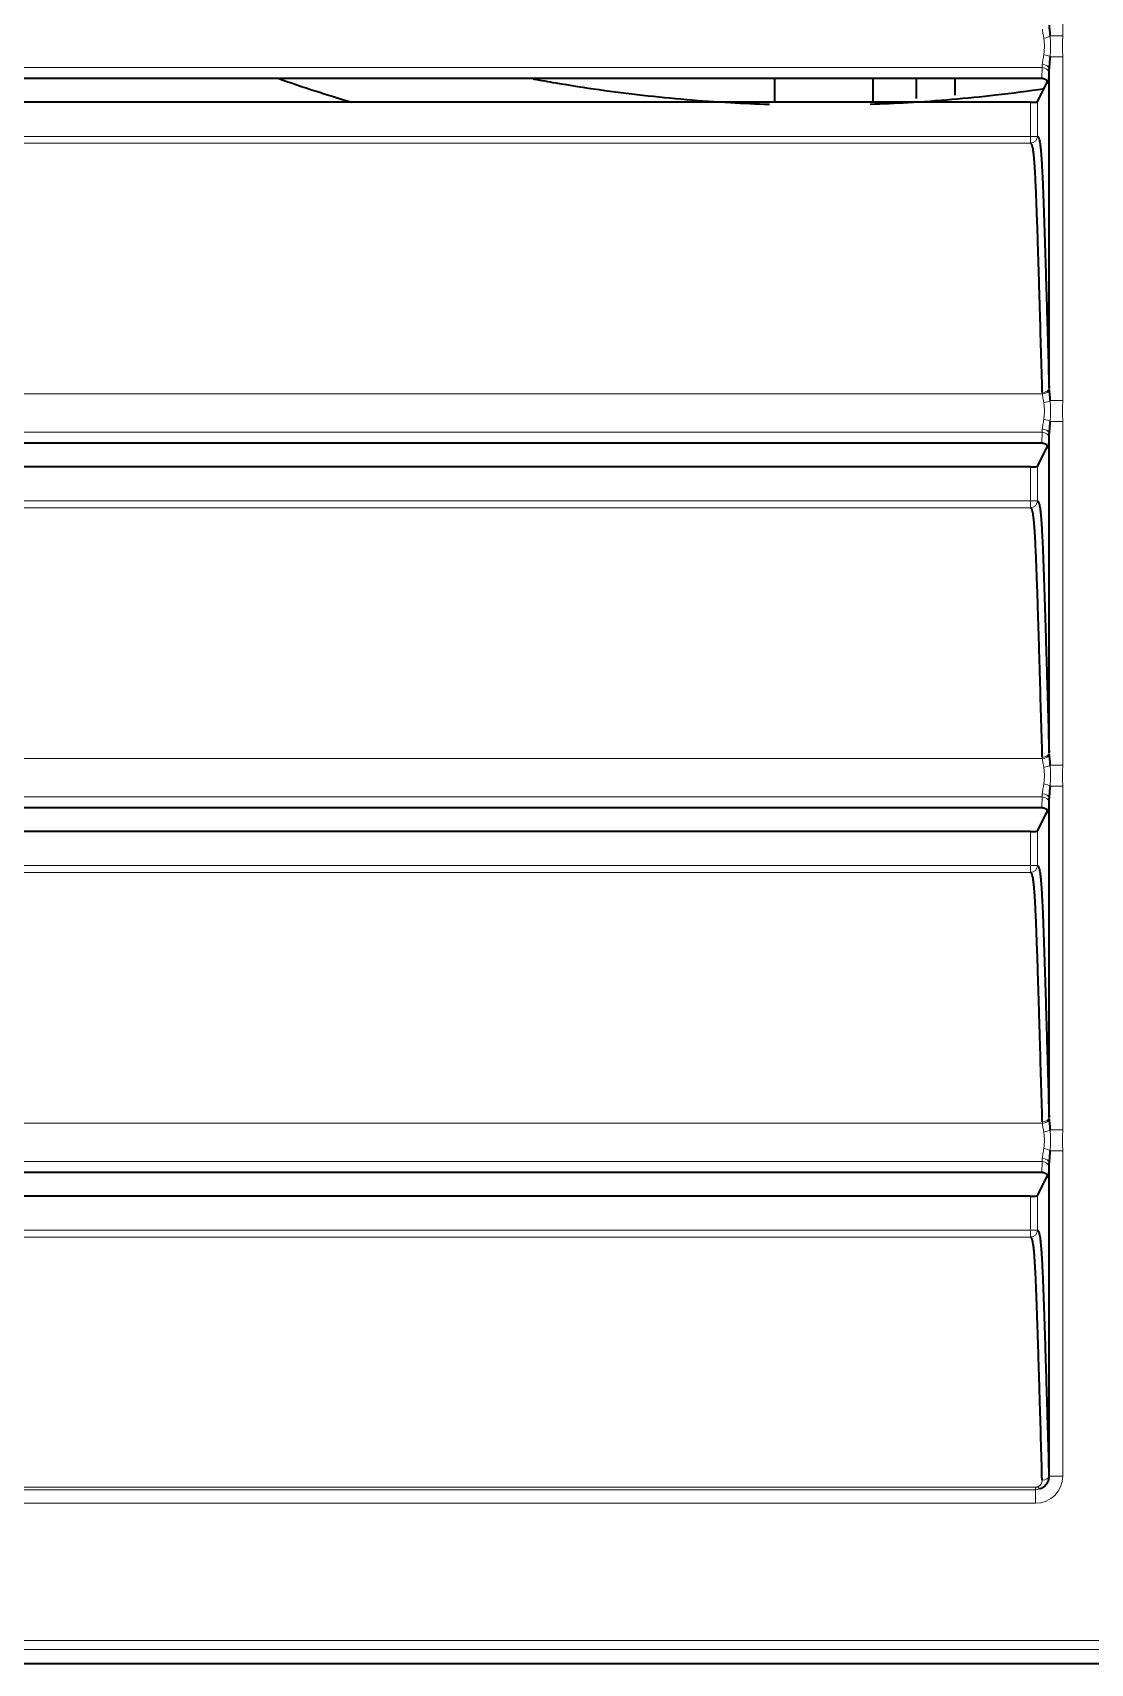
# Model space of a CAD drawing. Header units: inches. Extents: x -1096 to 3103, y -191 to 3207.
# Drawn here: x 2332.8 to 2371.7, y 1588.3 to 1648.2 of the extents above; entities that cross this region are included whole.
import ezdxf

# ---------------------------------------------------------------- set-up
doc = ezdxf.new("R2010")
doc.units = ezdxf.units.IN

msp = doc.modelspace()

# ---------------------------------------------------------------- linework, layer by layer
at = {"lineweight": 13}
for p, q in [((2370.689, 1660.713), (2370.689, 1648.079)), ((2370.226, 1648.079), (2370.689, 1648.079)), ((2369.934, 1646.915), (2312.478, 1646.915)), ((2369.916, 1646.51), (2369.934, 1646.915)), ((2370.226, 1647.313), (2370.689, 1647.313)), ((2370.689, 1647.313), (2370.689, 1634.679)), ((2369.511, 1644.389), (2369.511, 1645.641)), ((2369.761, 1645.657), (2369.761, 1644.389)), ((2312.901, 1644.389), (2369.511, 1644.389)), ((2369.761, 1644.389), (2369.511, 1644.389)), ((2369.511, 1644.139), (2369.511, 1644.389)), ((2369.511, 1644.139), (2312.901, 1644.139)), ((2312.47, 1634.923), (2369.942, 1634.923)), ((2370.226, 1634.679), (2370.689, 1634.679)), ((2370.226, 1633.913), (2370.689, 1633.913)), ((2370.689, 1633.913), (2370.689, 1621.279)), ((2369.934, 1633.515), (2312.478, 1633.515)), ((2369.916, 1633.11), (2369.934, 1633.515)), ((2369.511, 1630.989), (2369.511, 1632.241)), ((2369.761, 1632.257), (2369.761, 1630.989)), ((2312.901, 1630.989), (2369.511, 1630.989)), ((2369.511, 1630.739), (2312.901, 1630.739)), ((2369.761, 1630.989), (2369.511, 1630.989)), ((2369.511, 1630.739), (2369.511, 1630.989)), ((2312.47, 1621.523), (2369.942, 1621.523)), ((2370.226, 1621.279), (2370.689, 1621.279)), ((2370.226, 1620.513), (2370.689, 1620.513)), ((2370.689, 1620.513), (2370.689, 1607.879)), ((2369.934, 1620.115), (2312.478, 1620.115)), ((2369.916, 1619.71), (2369.934, 1620.115)), ((2369.511, 1617.589), (2369.511, 1618.841)), ((2369.761, 1618.857), (2369.761, 1617.589)), ((2312.901, 1617.589), (2369.511, 1617.589)), ((2369.761, 1617.589), (2369.511, 1617.589)), ((2369.511, 1617.339), (2369.511, 1617.589)), ((2369.511, 1617.339), (2312.901, 1617.339)), ((2312.47, 1608.123), (2369.942, 1608.123)), ((2370.226, 1607.879), (2370.689, 1607.879)), ((2369.934, 1606.715), (2312.478, 1606.715)), ((2369.916, 1606.31), (2369.934, 1606.715)), ((2370.226, 1607.113), (2370.689, 1607.113)), ((2370.689, 1607.113), (2370.689, 1595.157)), ((2369.511, 1604.189), (2369.511, 1605.441)), ((2369.761, 1605.457), (2369.761, 1604.189)), ((2312.901, 1604.189), (2369.511, 1604.189)), ((2369.511, 1603.939), (2312.901, 1603.939)), ((2369.761, 1604.189), (2369.511, 1604.189)), ((2369.511, 1603.939), (2369.511, 1604.189)), ((2312.723, 1594.75), (2369.69, 1594.75)), ((2369.69, 1594.657), (2312.723, 1594.657)), ((2369.69, 1594.657), (2369.69, 1594.75)), ((2369.69, 1594.158), (2369.69, 1594.657)), ((2370.183, 1595.164), (2370.189, 1595.157)), ((2370.189, 1595.157), (2370.689, 1595.157)), ((2369.69, 1594.158), (2312.723, 1594.158)), ((2309.23, 1589.117), (2434.183, 1589.117)), ((2434.044, 1588.788), (2309.368, 1588.788))]:
    msp.add_line(p, q, dxfattribs=at)
at = {"lineweight": 35}
for p, q in [((2370.189, 1635.131), (2370.189, 1646.864)), ((2369.916, 1646.51), (2312.496, 1646.51)), ((2360.106, 1645.642), (2360.106, 1646.511)), ((2363.706, 1646.509), (2363.706, 1645.647)), ((2365.306, 1646.509), (2365.306, 1645.78)), ((2366.736, 1645.897), (2366.736, 1646.51)), ((2369.761, 1645.657), (2370.136, 1646.403)), ((2370.184, 1646.72), (2370.166, 1646.319)), ((2369.511, 1645.641), (2312.901, 1645.641)), ((2369.916, 1633.11), (2312.496, 1633.11)), ((2369.761, 1632.257), (2370.136, 1633.003)), ((2370.184, 1633.32), (2370.166, 1632.919)), ((2370.189, 1621.731), (2370.189, 1633.464)), ((2369.511, 1632.241), (2312.901, 1632.241)), ((2370.184, 1619.92), (2370.166, 1619.519)), ((2370.189, 1608.331), (2370.189, 1620.064)), ((2369.916, 1619.71), (2312.496, 1619.71)), ((2369.761, 1618.857), (2370.136, 1619.603)), ((2369.511, 1618.841), (2312.901, 1618.841)), ((2370.189, 1595.157), (2370.189, 1606.664)), ((2369.916, 1606.31), (2312.496, 1606.31)), ((2369.761, 1605.457), (2370.136, 1606.203)), ((2370.184, 1606.52), (2370.166, 1606.119)), ((2369.511, 1605.441), (2312.901, 1605.441)), ((2310.706, 1588.275), (2432.706, 1588.275))]:
    msp.add_line(p, q, dxfattribs=at)
msp.add_arc((2361.706, 1703.141), 60, 250.70625, 253.40063, dxfattribs=at)
at = {"lineweight": 13}
for centre, major_axis, ratio, start_param, end_param in [((2369.995, 1648.079), (-0.248, -0.033), 0.303681, 1.530952, 2.733575), ((2369.995, 1647.313), (-0.248, 0.033), 0.303681, 3.54961, 4.752233), ((2369.907, 1647.696), (0, 1), 0.043651, 3.816333, 3.983817), ((2369.934, 1646.72), (-0.25, 0.011), 0.780579, 3.197456, 4.746449), ((2369.939, 1646.864), (-0.25, 0.008), 0.665625, 3.188374, 4.733128), ((2370.157, 1647.696), (0, 1.25), 0.034921, 3.816333, 3.983817), ((2369.511, 1644.389), (-0.066, -0.241), 0.999345, 0.269342, 1.839802), ((2369.939, 1635.131), (-0.25, -0.007), 0.626591, 1.553199, 3.096797), ((2369.942, 1635.079), (-0.249, -0.018), 0.625593, 1.525244, 3.025641), ((2369.995, 1634.679), (-0.248, -0.033), 0.303681, 1.530952, 2.733575), ((2369.907, 1634.296), (0, 1), 0.043651, 3.816333, 3.983817), ((2369.939, 1633.464), (-0.25, 0.008), 0.665625, 3.188374, 4.733128), ((2369.995, 1633.913), (-0.248, 0.033), 0.303681, 3.54961, 4.752233), ((2369.934, 1633.32), (-0.25, 0.011), 0.780579, 3.197456, 4.746449), ((2370.157, 1634.296), (0, 1.25), 0.034921, 3.816333, 3.983817), ((2369.511, 1630.989), (-0.066, -0.241), 0.999345, 0.269342, 1.839802), ((2369.939, 1621.731), (-0.25, -0.007), 0.626591, 1.553199, 3.096797), ((2369.942, 1621.679), (-0.249, -0.018), 0.625593, 1.525244, 3.025641), ((2369.995, 1621.279), (-0.248, -0.033), 0.303681, 1.530952, 2.733575), ((2369.995, 1620.513), (-0.248, 0.033), 0.303681, 3.54961, 4.752233), ((2369.907, 1620.896), (0, 1), 0.043651, 3.816333, 3.983817), ((2369.934, 1619.92), (-0.25, 0.011), 0.780579, 3.197456, 4.746449), ((2369.939, 1620.064), (-0.25, 0.008), 0.665625, 3.188374, 4.733128), ((2370.157, 1620.896), (0, 1.25), 0.034921, 3.816333, 3.983817), ((2369.511, 1617.589), (-0.066, -0.241), 0.999345, 0.269342, 1.839802), ((2369.939, 1608.331), (-0.25, -0.007), 0.626591, 1.553199, 3.096797), ((2369.942, 1608.279), (-0.249, -0.018), 0.625593, 1.525244, 3.025641), ((2369.995, 1607.879), (-0.248, -0.033), 0.303681, 1.530952, 2.733575), ((2369.907, 1607.496), (0, 1), 0.043651, 3.816333, 3.983817), ((2369.934, 1606.52), (-0.25, 0.011), 0.780579, 3.197456, 4.746449), ((2369.939, 1606.664), (-0.25, 0.008), 0.665625, 3.188374, 4.733128), ((2369.995, 1607.113), (-0.248, 0.033), 0.303681, 3.54961, 4.752233), ((2370.157, 1607.496), (0, 1.25), 0.034921, 3.816333, 3.983817), ((2369.511, 1604.189), (-0.066, -0.241), 0.999345, 0.269342, 1.839802), ((2369.688, 1595.158), (0.708, -0.708), 0.998783, 5.498396, 7.067974), ((2369.775, 1594.922), (-0.088, 0.234), 0.271456, 2.198039, 3.095191), ((2369.688, 1595.158), (-0.355, 0.355), 0.996359, 2.702369, 3.926382), ((2369.933, 1595.164), (-0.25, -0.007), 0.627253, 1.55315, 3.096767)]:
    msp.add_ellipse(centre, major_axis=major_axis, ratio=ratio, start_param=start_param, end_param=end_param, dxfattribs=at)
at = {"lineweight": 35}
for centre in [(2369.511, 1645.658), (2369.511, 1632.258), (2369.511, 1618.858), (2369.511, 1605.458)]:
    msp.add_ellipse(centre, major_axis=(-0.25, 0), ratio=0.06935, start_param=1.570796, end_param=3.106686, dxfattribs=at)
at = {"lineweight": 13}
for points, knots in [([(2369.995, 1648.002), (2369.985, 1648.06), (2369.974, 1648.116), (2369.96, 1648.196), (2369.955, 1648.222), (2369.949, 1648.261), (2369.948, 1648.273), (2369.944, 1648.298), (2369.943, 1648.311), (2369.942, 1648.323)], [0, 0, 0, 0, 0.5, 0.5, 0.75, 0.75, 0.875, 0.875, 1, 1, 1, 1]), ([(2369.995, 1647.39), (2369.999, 1647.415), (2370.002, 1647.44), (2370.007, 1647.49), (2370.01, 1647.515), (2370.013, 1647.566), (2370.014, 1647.592), (2370.016, 1647.644), (2370.016, 1647.67), (2370.016, 1647.749), (2370.015, 1647.8), (2370.01, 1647.877), (2370.007, 1647.902), (2370.002, 1647.952), (2369.999, 1647.977), (2369.995, 1648.002)], [0, 0, 0, 0, 0.125, 0.125, 0.25, 0.25, 0.375, 0.375, 0.5, 0.5, 0.75, 0.75, 0.875, 0.875, 1, 1, 1, 1]), ([(2370.226, 1648.079), (2370.229, 1648.047), (2370.231, 1648.015), (2370.234, 1647.952), (2370.235, 1647.92), (2370.238, 1647.825), (2370.239, 1647.761), (2370.239, 1647.665), (2370.238, 1647.633), (2370.238, 1647.569), (2370.237, 1647.536), (2370.235, 1647.472), (2370.234, 1647.44), (2370.231, 1647.377), (2370.229, 1647.345), (2370.226, 1647.313)], [0, 0, 0, 0, 0.125, 0.125, 0.25, 0.25, 0.5, 0.5, 0.625, 0.625, 0.75, 0.75, 0.875, 0.875, 1, 1, 1, 1]), ([(2370.689, 1648.079), (2370.689, 1648.015), (2370.687, 1647.951), (2370.684, 1647.824), (2370.683, 1647.76), (2370.683, 1647.632), (2370.684, 1647.568), (2370.687, 1647.441), (2370.689, 1647.377), (2370.689, 1647.313)], [0, 0, 0, 0, 0.25, 0.25, 0.5, 0.5, 0.75, 0.75, 1, 1, 1, 1]), ([(2369.939, 1647.03), (2369.94, 1647.057), (2369.943, 1647.084), (2369.951, 1647.14), (2369.955, 1647.169), (2369.966, 1647.23), (2369.972, 1647.26), (2369.983, 1647.324), (2369.989, 1647.357), (2369.995, 1647.39)], [0, 0, 0, 0, 0.25, 0.25, 0.5, 0.5, 0.75, 0.75, 1, 1, 1, 1]), ([(2369.995, 1634.602), (2369.985, 1634.66), (2369.974, 1634.716), (2369.96, 1634.796), (2369.955, 1634.822), (2369.949, 1634.861), (2369.948, 1634.873), (2369.944, 1634.898), (2369.943, 1634.911), (2369.942, 1634.923)], [0, 0, 0, 0, 0.5, 0.5, 0.75, 0.75, 0.875, 0.875, 1, 1, 1, 1]), ([(2369.995, 1633.99), (2369.999, 1634.015), (2370.002, 1634.04), (2370.007, 1634.09), (2370.01, 1634.115), (2370.013, 1634.166), (2370.014, 1634.192), (2370.016, 1634.244), (2370.016, 1634.27), (2370.016, 1634.349), (2370.015, 1634.4), (2370.01, 1634.477), (2370.007, 1634.502), (2370.002, 1634.552), (2369.999, 1634.577), (2369.995, 1634.602)], [0, 0, 0, 0, 0.125, 0.125, 0.25, 0.25, 0.375, 0.375, 0.5, 0.5, 0.75, 0.75, 0.875, 0.875, 1, 1, 1, 1]), ([(2370.226, 1634.679), (2370.229, 1634.647), (2370.231, 1634.615), (2370.234, 1634.552), (2370.235, 1634.52), (2370.238, 1634.425), (2370.239, 1634.361), (2370.239, 1634.265), (2370.238, 1634.233), (2370.238, 1634.169), (2370.237, 1634.136), (2370.235, 1634.072), (2370.234, 1634.04), (2370.231, 1633.977), (2370.229, 1633.945), (2370.226, 1633.913)], [0, 0, 0, 0, 0.125, 0.125, 0.25, 0.25, 0.5, 0.5, 0.625, 0.625, 0.75, 0.75, 0.875, 0.875, 1, 1, 1, 1]), ([(2370.689, 1634.679), (2370.689, 1634.615), (2370.687, 1634.551), (2370.684, 1634.424), (2370.683, 1634.36), (2370.683, 1634.232), (2370.684, 1634.168), (2370.687, 1634.041), (2370.689, 1633.977), (2370.689, 1633.913)], [0, 0, 0, 0, 0.25, 0.25, 0.5, 0.5, 0.75, 0.75, 1, 1, 1, 1]), ([(2369.939, 1633.63), (2369.94, 1633.657), (2369.943, 1633.684), (2369.951, 1633.74), (2369.955, 1633.769), (2369.966, 1633.83), (2369.972, 1633.86), (2369.983, 1633.924), (2369.989, 1633.957), (2369.995, 1633.99)], [0, 0, 0, 0, 0.25, 0.25, 0.5, 0.5, 0.75, 0.75, 1, 1, 1, 1]), ([(2369.995, 1621.202), (2369.985, 1621.26), (2369.974, 1621.316), (2369.96, 1621.396), (2369.955, 1621.422), (2369.949, 1621.461), (2369.948, 1621.473), (2369.944, 1621.498), (2369.943, 1621.511), (2369.942, 1621.523)], [0, 0, 0, 0, 0.5, 0.5, 0.75, 0.75, 0.875, 0.875, 1, 1, 1, 1]), ([(2369.995, 1620.59), (2369.999, 1620.615), (2370.002, 1620.64), (2370.007, 1620.69), (2370.01, 1620.715), (2370.013, 1620.766), (2370.014, 1620.792), (2370.016, 1620.844), (2370.016, 1620.87), (2370.016, 1620.949), (2370.015, 1621), (2370.01, 1621.077), (2370.007, 1621.102), (2370.002, 1621.152), (2369.999, 1621.177), (2369.995, 1621.202)], [0, 0, 0, 0, 0.125, 0.125, 0.25, 0.25, 0.375, 0.375, 0.5, 0.5, 0.75, 0.75, 0.875, 0.875, 1, 1, 1, 1]), ([(2370.226, 1621.279), (2370.229, 1621.247), (2370.231, 1621.215), (2370.234, 1621.152), (2370.235, 1621.12), (2370.238, 1621.025), (2370.239, 1620.961), (2370.239, 1620.865), (2370.238, 1620.833), (2370.238, 1620.769), (2370.237, 1620.736), (2370.235, 1620.672), (2370.234, 1620.64), (2370.231, 1620.577), (2370.229, 1620.545), (2370.226, 1620.513)], [0, 0, 0, 0, 0.125, 0.125, 0.25, 0.25, 0.5, 0.5, 0.625, 0.625, 0.75, 0.75, 0.875, 0.875, 1, 1, 1, 1]), ([(2370.689, 1621.279), (2370.689, 1621.215), (2370.687, 1621.151), (2370.684, 1621.024), (2370.683, 1620.96), (2370.683, 1620.832), (2370.684, 1620.768), (2370.687, 1620.641), (2370.689, 1620.577), (2370.689, 1620.513)], [0, 0, 0, 0, 0.25, 0.25, 0.5, 0.5, 0.75, 0.75, 1, 1, 1, 1]), ([(2369.939, 1620.23), (2369.94, 1620.257), (2369.943, 1620.284), (2369.951, 1620.34), (2369.955, 1620.369), (2369.966, 1620.43), (2369.972, 1620.46), (2369.983, 1620.524), (2369.989, 1620.557), (2369.995, 1620.59)], [0, 0, 0, 0, 0.25, 0.25, 0.5, 0.5, 0.75, 0.75, 1, 1, 1, 1]), ([(2369.995, 1607.802), (2369.985, 1607.86), (2369.974, 1607.916), (2369.96, 1607.996), (2369.955, 1608.022), (2369.949, 1608.061), (2369.948, 1608.073), (2369.944, 1608.098), (2369.943, 1608.111), (2369.942, 1608.123)], [0, 0, 0, 0, 0.5, 0.5, 0.75, 0.75, 0.875, 0.875, 1, 1, 1, 1]), ([(2370.226, 1607.879), (2370.229, 1607.847), (2370.231, 1607.815), (2370.234, 1607.752), (2370.235, 1607.72), (2370.238, 1607.625), (2370.239, 1607.561), (2370.239, 1607.465), (2370.238, 1607.433), (2370.238, 1607.369), (2370.237, 1607.336), (2370.235, 1607.272), (2370.234, 1607.24), (2370.231, 1607.177), (2370.229, 1607.145), (2370.226, 1607.113)], [0, 0, 0, 0, 0.125, 0.125, 0.25, 0.25, 0.5, 0.5, 0.625, 0.625, 0.75, 0.75, 0.875, 0.875, 1, 1, 1, 1]), ([(2370.689, 1607.879), (2370.689, 1607.815), (2370.687, 1607.751), (2370.684, 1607.624), (2370.683, 1607.56), (2370.683, 1607.432), (2370.684, 1607.368), (2370.687, 1607.241), (2370.689, 1607.177), (2370.689, 1607.113)], [0, 0, 0, 0, 0.25, 0.25, 0.5, 0.5, 0.75, 0.75, 1, 1, 1, 1]), ([(2369.995, 1607.19), (2369.999, 1607.215), (2370.002, 1607.24), (2370.007, 1607.29), (2370.01, 1607.315), (2370.013, 1607.366), (2370.014, 1607.392), (2370.016, 1607.444), (2370.016, 1607.47), (2370.016, 1607.549), (2370.015, 1607.6), (2370.01, 1607.677), (2370.007, 1607.702), (2370.002, 1607.752), (2369.999, 1607.777), (2369.995, 1607.802)], [0, 0, 0, 0, 0.125, 0.125, 0.25, 0.25, 0.375, 0.375, 0.5, 0.5, 0.75, 0.75, 0.875, 0.875, 1, 1, 1, 1]), ([(2369.939, 1606.83), (2369.94, 1606.857), (2369.943, 1606.884), (2369.951, 1606.94), (2369.955, 1606.969), (2369.966, 1607.03), (2369.972, 1607.06), (2369.983, 1607.124), (2369.989, 1607.157), (2369.995, 1607.19)], [0, 0, 0, 0, 0.25, 0.25, 0.5, 0.5, 0.75, 0.75, 1, 1, 1, 1]), ([(2369.69, 1594.75), (2369.704, 1594.75), (2369.719, 1594.751), (2369.747, 1594.756), (2369.761, 1594.76), (2369.775, 1594.765)], [0, 0, 0, 0, 0.5, 0.5, 1, 1, 1, 1]), ([(2369.859, 1594.687), (2369.832, 1594.677), (2369.804, 1594.669), (2369.747, 1594.659), (2369.719, 1594.657), (2369.69, 1594.657)], [0, 0, 0, 0, 0.5, 0.5, 1, 1, 1, 1]), ([(2369.775, 1594.765), (2369.788, 1594.77), (2369.802, 1594.777), (2369.826, 1594.791), (2369.837, 1594.8), (2369.852, 1594.813), (2369.857, 1594.817), (2369.867, 1594.827), (2369.871, 1594.832), (2369.884, 1594.847), (2369.891, 1594.857), (2369.904, 1594.879), (2369.909, 1594.89), (2369.916, 1594.907), (2369.918, 1594.913), (2369.922, 1594.924), (2369.924, 1594.93), (2369.931, 1594.959), (2369.934, 1594.983), (2369.933, 1595.007)], [0, 0, 0, 0, 0.125, 0.125, 0.25, 0.25, 0.3125, 0.3125, 0.375, 0.375, 0.5, 0.5, 0.625, 0.625, 0.6875, 0.6875, 0.75, 0.75, 1, 1, 1, 1])]:
    msp.add_open_spline(points, degree=3, knots=knots, dxfattribs=at)
at = {"lineweight": 35}
for points, knots in [([(2370.191, 1648.479), (2370.193, 1648.448), (2370.195, 1648.415), (2370.2, 1648.35), (2370.203, 1648.317), (2370.213, 1648.217), (2370.22, 1648.148), (2370.226, 1648.079)], [0, 0, 0, 0, 0.25, 0.25, 0.5, 0.5, 1, 1, 1, 1]), ([(2370.226, 1647.313), (2370.223, 1647.274), (2370.219, 1647.235), (2370.211, 1647.157), (2370.207, 1647.119), (2370.2, 1647.044), (2370.197, 1647.007), (2370.192, 1646.934), (2370.19, 1646.899), (2370.189, 1646.864)], [0, 0, 0, 0, 0.25, 0.25, 0.5, 0.5, 0.75, 0.75, 1, 1, 1, 1]), ([(2351.232, 1646.501), (2351.242, 1646.499), (2351.252, 1646.497), (2351.526, 1646.447), (2351.791, 1646.4), (2353.118, 1646.174), (2354.183, 1646.024), (2355.788, 1645.843), (2356.324, 1645.79), (2357.4, 1645.699), (2357.938, 1645.661), (2358.955, 1645.604), (2359.432, 1645.583), (2359.911, 1645.569)], [0, 0, 0, 0, 0.003334, 0.003334, 0.095935, 0.095935, 0.466339, 0.466339, 0.651542, 0.651542, 0.836744, 0.836744, 1, 1, 1, 1]), ([(2370.166, 1646.319), (2370.166, 1646.332), (2370.164, 1646.344), (2370.159, 1646.362), (2370.157, 1646.368), (2370.152, 1646.381), (2370.149, 1646.386), (2370.139, 1646.404), (2370.132, 1646.415), (2370.113, 1646.436), (2370.103, 1646.445), (2370.08, 1646.463), (2370.067, 1646.471), (2370.047, 1646.481), (2370.04, 1646.484), (2370.026, 1646.49), (2370.018, 1646.493), (2369.996, 1646.5), (2369.981, 1646.504), (2369.949, 1646.509), (2369.933, 1646.51), (2369.916, 1646.51)], [0, 0, 0, 0, 0.125, 0.125, 0.1875, 0.1875, 0.25, 0.25, 0.375, 0.375, 0.5, 0.5, 0.625, 0.625, 0.6875, 0.6875, 0.75, 0.75, 0.875, 0.875, 1, 1, 1, 1]), ([(2363.613, 1645.572), (2364.079, 1645.588), (2364.543, 1645.609), (2365.546, 1645.666), (2366.084, 1645.705), (2367.156, 1645.796), (2367.69, 1645.85), (2368.826, 1645.979), (2369.427, 1646.057), (2370.025, 1646.145)], [0, 0, 0, 0, 0.214536, 0.214536, 0.465163, 0.465163, 0.715789, 0.715789, 1, 1, 1, 1]), ([(2369.761, 1644.389), (2369.766, 1644.388), (2369.772, 1644.384), (2369.784, 1644.373), (2369.79, 1644.366), (2369.802, 1644.345), (2369.807, 1644.332), (2369.816, 1644.307), (2369.819, 1644.298), (2369.825, 1644.278), (2369.828, 1644.267), (2369.842, 1644.207), (2369.853, 1644.142), (2369.87, 1644.01), (2369.876, 1643.96), (2369.887, 1643.849), (2369.892, 1643.786), (2369.9, 1643.683), (2369.903, 1643.647), (2369.908, 1643.572), (2369.91, 1643.533), (2369.918, 1643.41), (2369.923, 1643.323), (2369.938, 1643.05), (2369.947, 1642.849), (2369.961, 1642.531), (2369.97, 1642.314), (2369.978, 1642.087), (2369.985, 1641.913), (2369.987, 1641.855), (2369.991, 1641.738), (2369.993, 1641.679), (2369.999, 1641.501), (2370.003, 1641.381), (2370.016, 1641.018), (2370.024, 1640.773), (2370.039, 1640.277), (2370.047, 1640.026), (2370.063, 1639.522), (2370.07, 1639.268), (2370.085, 1638.758), (2370.093, 1638.502), (2370.108, 1637.988), (2370.115, 1637.73), (2370.13, 1637.213), (2370.138, 1636.954), (2370.16, 1636.175), (2370.175, 1635.653), (2370.189, 1635.131)], [0, 0, 0, 0, 0.03125, 0.03125, 0.0625, 0.0625, 0.09375, 0.09375, 0.109375, 0.109375, 0.125, 0.125, 0.1875, 0.1875, 0.21875, 0.21875, 0.25, 0.25, 0.265625, 0.265625, 0.28125, 0.28125, 0.3125, 0.3125, 0.375, 0.375, 0.40625, 0.4375, 0.4375, 0.453125, 0.453125, 0.46875, 0.46875, 0.5, 0.5, 0.5625, 0.5625, 0.625, 0.625, 0.6875, 0.6875, 0.75, 0.75, 0.8125, 0.8125, 0.875, 0.875, 1, 1, 1, 1]), ([(2369.939, 1634.974), (2369.925, 1635.489), (2369.91, 1636.004), (2369.881, 1637.028), (2369.866, 1637.538), (2369.844, 1638.299), (2369.837, 1638.552), (2369.822, 1639.055), (2369.814, 1639.306), (2369.799, 1639.804), (2369.791, 1640.051), (2369.776, 1640.541), (2369.768, 1640.784), (2369.756, 1641.142), (2369.752, 1641.261), (2369.743, 1641.496), (2369.739, 1641.612), (2369.731, 1641.841), (2369.727, 1641.954), (2369.718, 1642.175), (2369.709, 1642.392), (2369.7, 1642.597), (2369.69, 1642.795), (2369.685, 1642.891), (2369.676, 1643.074), (2369.67, 1643.161), (2369.664, 1643.263), (2369.662, 1643.283), (2369.66, 1643.323), (2369.656, 1643.381), (2369.652, 1643.435), (2369.644, 1643.539), (2369.638, 1643.601), (2369.627, 1643.713), (2369.621, 1643.763), (2369.604, 1643.894), (2369.593, 1643.959), (2369.578, 1644.018), (2369.575, 1644.029), (2369.569, 1644.049), (2369.566, 1644.058), (2369.558, 1644.083), (2369.552, 1644.096), (2369.54, 1644.116), (2369.534, 1644.124), (2369.522, 1644.135), (2369.517, 1644.138), (2369.511, 1644.139)], [0, 0, 0, 0, 0.125, 0.125, 0.25, 0.25, 0.3125, 0.3125, 0.375, 0.375, 0.4375, 0.4375, 0.5, 0.5, 0.53125, 0.53125, 0.5625, 0.5625, 0.59375, 0.59375, 0.625, 0.65625, 0.65625, 0.6875, 0.6875, 0.71875, 0.71875, 0.726562, 0.726562, 0.734375, 0.75, 0.75, 0.78125, 0.78125, 0.8125, 0.8125, 0.875, 0.875, 0.890625, 0.890625, 0.90625, 0.90625, 0.9375, 0.9375, 0.96875, 0.96875, 1, 1, 1, 1]), ([(2370.191, 1635.079), (2370.193, 1635.048), (2370.195, 1635.015), (2370.2, 1634.95), (2370.203, 1634.917), (2370.213, 1634.817), (2370.22, 1634.748), (2370.226, 1634.679)], [0, 0, 0, 0, 0.25, 0.25, 0.5, 0.5, 1, 1, 1, 1]), ([(2370.226, 1633.913), (2370.223, 1633.874), (2370.219, 1633.835), (2370.211, 1633.757), (2370.207, 1633.719), (2370.2, 1633.644), (2370.197, 1633.607), (2370.192, 1633.534), (2370.19, 1633.499), (2370.189, 1633.464)], [0, 0, 0, 0, 0.25, 0.25, 0.5, 0.5, 0.75, 0.75, 1, 1, 1, 1]), ([(2370.166, 1632.919), (2370.166, 1632.932), (2370.164, 1632.944), (2370.159, 1632.962), (2370.157, 1632.968), (2370.152, 1632.981), (2370.149, 1632.986), (2370.139, 1633.004), (2370.132, 1633.015), (2370.113, 1633.036), (2370.103, 1633.045), (2370.08, 1633.063), (2370.067, 1633.071), (2370.047, 1633.081), (2370.04, 1633.084), (2370.026, 1633.09), (2370.018, 1633.093), (2369.996, 1633.1), (2369.981, 1633.104), (2369.949, 1633.109), (2369.933, 1633.11), (2369.916, 1633.11)], [0, 0, 0, 0, 0.125, 0.125, 0.1875, 0.1875, 0.25, 0.25, 0.375, 0.375, 0.5, 0.5, 0.625, 0.625, 0.6875, 0.6875, 0.75, 0.75, 0.875, 0.875, 1, 1, 1, 1]), ([(2369.939, 1621.574), (2369.925, 1622.089), (2369.91, 1622.604), (2369.881, 1623.628), (2369.866, 1624.138), (2369.844, 1624.899), (2369.837, 1625.152), (2369.822, 1625.655), (2369.814, 1625.906), (2369.799, 1626.404), (2369.791, 1626.651), (2369.776, 1627.141), (2369.768, 1627.384), (2369.756, 1627.742), (2369.752, 1627.861), (2369.743, 1628.096), (2369.739, 1628.212), (2369.731, 1628.441), (2369.727, 1628.554), (2369.718, 1628.775), (2369.709, 1628.992), (2369.7, 1629.197), (2369.69, 1629.395), (2369.685, 1629.491), (2369.676, 1629.674), (2369.67, 1629.761), (2369.664, 1629.863), (2369.662, 1629.883), (2369.66, 1629.923), (2369.656, 1629.981), (2369.652, 1630.035), (2369.644, 1630.139), (2369.638, 1630.201), (2369.627, 1630.313), (2369.621, 1630.363), (2369.604, 1630.494), (2369.593, 1630.559), (2369.578, 1630.618), (2369.575, 1630.629), (2369.569, 1630.649), (2369.566, 1630.658), (2369.558, 1630.683), (2369.552, 1630.696), (2369.54, 1630.716), (2369.534, 1630.724), (2369.522, 1630.735), (2369.517, 1630.738), (2369.511, 1630.739)], [0, 0, 0, 0, 0.125, 0.125, 0.25, 0.25, 0.3125, 0.3125, 0.375, 0.375, 0.4375, 0.4375, 0.5, 0.5, 0.53125, 0.53125, 0.5625, 0.5625, 0.59375, 0.59375, 0.625, 0.65625, 0.65625, 0.6875, 0.6875, 0.71875, 0.71875, 0.726563, 0.726563, 0.734375, 0.75, 0.75, 0.78125, 0.78125, 0.8125, 0.8125, 0.875, 0.875, 0.890625, 0.890625, 0.90625, 0.90625, 0.9375, 0.9375, 0.96875, 0.96875, 1, 1, 1, 1]), ([(2369.761, 1630.989), (2369.766, 1630.988), (2369.772, 1630.984), (2369.784, 1630.973), (2369.79, 1630.966), (2369.802, 1630.945), (2369.807, 1630.932), (2369.816, 1630.907), (2369.819, 1630.898), (2369.825, 1630.878), (2369.828, 1630.867), (2369.842, 1630.807), (2369.853, 1630.742), (2369.87, 1630.61), (2369.876, 1630.56), (2369.887, 1630.449), (2369.892, 1630.386), (2369.9, 1630.283), (2369.903, 1630.247), (2369.908, 1630.172), (2369.91, 1630.133), (2369.918, 1630.01), (2369.923, 1629.923), (2369.938, 1629.65), (2369.947, 1629.449), (2369.961, 1629.131), (2369.97, 1628.914), (2369.978, 1628.687), (2369.985, 1628.513), (2369.987, 1628.455), (2369.991, 1628.338), (2369.993, 1628.279), (2369.999, 1628.101), (2370.003, 1627.981), (2370.016, 1627.618), (2370.024, 1627.373), (2370.039, 1626.877), (2370.047, 1626.626), (2370.063, 1626.122), (2370.07, 1625.868), (2370.085, 1625.358), (2370.093, 1625.102), (2370.108, 1624.588), (2370.115, 1624.33), (2370.13, 1623.813), (2370.138, 1623.554), (2370.16, 1622.775), (2370.175, 1622.253), (2370.189, 1621.731)], [0, 0, 0, 0, 0.03125, 0.03125, 0.0625, 0.0625, 0.09375, 0.09375, 0.109375, 0.109375, 0.125, 0.125, 0.1875, 0.1875, 0.21875, 0.21875, 0.25, 0.25, 0.265625, 0.265625, 0.28125, 0.28125, 0.3125, 0.3125, 0.375, 0.375, 0.40625, 0.4375, 0.4375, 0.453125, 0.453125, 0.46875, 0.46875, 0.5, 0.5, 0.5625, 0.5625, 0.625, 0.625, 0.6875, 0.6875, 0.75, 0.75, 0.8125, 0.8125, 0.875, 0.875, 1, 1, 1, 1]), ([(2370.191, 1621.679), (2370.193, 1621.648), (2370.195, 1621.615), (2370.2, 1621.55), (2370.203, 1621.517), (2370.213, 1621.417), (2370.22, 1621.348), (2370.226, 1621.279)], [0, 0, 0, 0, 0.25, 0.25, 0.5, 0.5, 1, 1, 1, 1]), ([(2370.226, 1620.513), (2370.223, 1620.474), (2370.219, 1620.435), (2370.211, 1620.357), (2370.207, 1620.319), (2370.2, 1620.244), (2370.197, 1620.207), (2370.192, 1620.134), (2370.19, 1620.099), (2370.189, 1620.064)], [0, 0, 0, 0, 0.25, 0.25, 0.5, 0.5, 0.75, 0.75, 1, 1, 1, 1]), ([(2370.166, 1619.519), (2370.166, 1619.532), (2370.164, 1619.544), (2370.159, 1619.562), (2370.157, 1619.568), (2370.152, 1619.581), (2370.149, 1619.586), (2370.139, 1619.604), (2370.132, 1619.615), (2370.113, 1619.636), (2370.103, 1619.645), (2370.08, 1619.663), (2370.067, 1619.671), (2370.047, 1619.681), (2370.04, 1619.684), (2370.026, 1619.69), (2370.018, 1619.693), (2369.996, 1619.7), (2369.981, 1619.704), (2369.949, 1619.709), (2369.933, 1619.71), (2369.916, 1619.71)], [0, 0, 0, 0, 0.125, 0.125, 0.1875, 0.1875, 0.25, 0.25, 0.375, 0.375, 0.5, 0.5, 0.625, 0.625, 0.6875, 0.6875, 0.75, 0.75, 0.875, 0.875, 1, 1, 1, 1]), ([(2369.761, 1617.589), (2369.766, 1617.588), (2369.772, 1617.584), (2369.784, 1617.573), (2369.79, 1617.566), (2369.802, 1617.545), (2369.807, 1617.532), (2369.816, 1617.507), (2369.819, 1617.498), (2369.825, 1617.478), (2369.828, 1617.467), (2369.842, 1617.407), (2369.853, 1617.342), (2369.87, 1617.21), (2369.876, 1617.16), (2369.887, 1617.049), (2369.892, 1616.986), (2369.9, 1616.883), (2369.903, 1616.847), (2369.908, 1616.772), (2369.91, 1616.733), (2369.918, 1616.61), (2369.923, 1616.523), (2369.938, 1616.25), (2369.947, 1616.049), (2369.961, 1615.731), (2369.97, 1615.514), (2369.978, 1615.287), (2369.985, 1615.113), (2369.987, 1615.055), (2369.991, 1614.938), (2369.993, 1614.879), (2369.999, 1614.701), (2370.003, 1614.581), (2370.016, 1614.218), (2370.024, 1613.973), (2370.039, 1613.477), (2370.047, 1613.226), (2370.063, 1612.722), (2370.07, 1612.468), (2370.085, 1611.958), (2370.093, 1611.702), (2370.108, 1611.188), (2370.115, 1610.93), (2370.13, 1610.413), (2370.138, 1610.154), (2370.16, 1609.375), (2370.175, 1608.853), (2370.189, 1608.331)], [0, 0, 0, 0, 0.03125, 0.03125, 0.0625, 0.0625, 0.09375, 0.09375, 0.109375, 0.109375, 0.125, 0.125, 0.1875, 0.1875, 0.21875, 0.21875, 0.25, 0.25, 0.265625, 0.265625, 0.28125, 0.28125, 0.3125, 0.3125, 0.375, 0.375, 0.40625, 0.4375, 0.4375, 0.453125, 0.453125, 0.46875, 0.46875, 0.5, 0.5, 0.5625, 0.5625, 0.625, 0.625, 0.6875, 0.6875, 0.75, 0.75, 0.8125, 0.8125, 0.875, 0.875, 1, 1, 1, 1]), ([(2369.939, 1608.174), (2369.925, 1608.689), (2369.91, 1609.204), (2369.881, 1610.228), (2369.866, 1610.738), (2369.844, 1611.499), (2369.837, 1611.752), (2369.822, 1612.255), (2369.814, 1612.506), (2369.799, 1613.004), (2369.791, 1613.251), (2369.776, 1613.741), (2369.768, 1613.984), (2369.756, 1614.342), (2369.752, 1614.461), (2369.743, 1614.696), (2369.739, 1614.812), (2369.731, 1615.041), (2369.727, 1615.154), (2369.718, 1615.375), (2369.709, 1615.592), (2369.7, 1615.797), (2369.69, 1615.995), (2369.685, 1616.091), (2369.676, 1616.274), (2369.67, 1616.361), (2369.664, 1616.463), (2369.662, 1616.483), (2369.66, 1616.523), (2369.656, 1616.581), (2369.652, 1616.635), (2369.644, 1616.739), (2369.638, 1616.801), (2369.627, 1616.913), (2369.621, 1616.963), (2369.604, 1617.094), (2369.593, 1617.159), (2369.578, 1617.218), (2369.575, 1617.229), (2369.569, 1617.249), (2369.566, 1617.258), (2369.558, 1617.283), (2369.552, 1617.296), (2369.54, 1617.316), (2369.534, 1617.324), (2369.522, 1617.335), (2369.517, 1617.338), (2369.511, 1617.339)], [0, 0, 0, 0, 0.125, 0.125, 0.25, 0.25, 0.3125, 0.3125, 0.375, 0.375, 0.4375, 0.4375, 0.5, 0.5, 0.53125, 0.53125, 0.5625, 0.5625, 0.59375, 0.59375, 0.625, 0.65625, 0.65625, 0.6875, 0.6875, 0.71875, 0.71875, 0.726562, 0.726562, 0.734375, 0.75, 0.75, 0.78125, 0.78125, 0.8125, 0.8125, 0.875, 0.875, 0.890625, 0.890625, 0.90625, 0.90625, 0.9375, 0.9375, 0.96875, 0.96875, 1, 1, 1, 1]), ([(2370.191, 1608.279), (2370.193, 1608.248), (2370.195, 1608.215), (2370.2, 1608.15), (2370.203, 1608.117), (2370.213, 1608.017), (2370.22, 1607.948), (2370.226, 1607.879)], [0, 0, 0, 0, 0.25, 0.25, 0.5, 0.5, 1, 1, 1, 1]), ([(2370.226, 1607.113), (2370.223, 1607.074), (2370.219, 1607.035), (2370.211, 1606.957), (2370.207, 1606.919), (2370.2, 1606.844), (2370.197, 1606.807), (2370.192, 1606.734), (2370.19, 1606.699), (2370.189, 1606.664)], [0, 0, 0, 0, 0.25, 0.25, 0.5, 0.5, 0.75, 0.75, 1, 1, 1, 1]), ([(2370.166, 1606.119), (2370.166, 1606.132), (2370.164, 1606.144), (2370.159, 1606.162), (2370.157, 1606.168), (2370.152, 1606.181), (2370.149, 1606.186), (2370.139, 1606.204), (2370.132, 1606.215), (2370.113, 1606.236), (2370.103, 1606.245), (2370.08, 1606.263), (2370.067, 1606.271), (2370.047, 1606.281), (2370.04, 1606.284), (2370.026, 1606.29), (2370.018, 1606.293), (2369.996, 1606.3), (2369.981, 1606.304), (2369.949, 1606.309), (2369.933, 1606.31), (2369.916, 1606.31)], [0, 0, 0, 0, 0.125, 0.125, 0.1875, 0.1875, 0.25, 0.25, 0.375, 0.375, 0.5, 0.5, 0.625, 0.625, 0.6875, 0.6875, 0.75, 0.75, 0.875, 0.875, 1, 1, 1, 1]), ([(2369.933, 1595.007), (2369.919, 1595.512), (2369.904, 1596.016), (2369.876, 1597.019), (2369.861, 1597.519), (2369.839, 1598.264), (2369.832, 1598.512), (2369.817, 1599.004), (2369.81, 1599.25), (2369.795, 1599.737), (2369.787, 1599.978), (2369.772, 1600.457), (2369.764, 1600.694), (2369.752, 1601.044), (2369.748, 1601.16), (2369.742, 1601.332), (2369.74, 1601.389), (2369.736, 1601.502), (2369.734, 1601.558), (2369.728, 1601.726), (2369.719, 1601.945), (2369.71, 1602.155), (2369.697, 1602.462), (2369.688, 1602.655), (2369.673, 1602.919), (2369.668, 1603.003), (2369.661, 1603.101), (2369.66, 1603.12), (2369.657, 1603.158), (2369.653, 1603.214), (2369.649, 1603.266), (2369.641, 1603.365), (2369.636, 1603.424), (2369.625, 1603.531), (2369.619, 1603.579), (2369.603, 1603.704), (2369.591, 1603.766), (2369.577, 1603.823), (2369.574, 1603.834), (2369.568, 1603.853), (2369.565, 1603.861), (2369.557, 1603.885), (2369.551, 1603.897), (2369.539, 1603.917), (2369.534, 1603.924), (2369.522, 1603.935), (2369.516, 1603.938), (2369.511, 1603.939)], [0, 0, 0, 0, 0.125, 0.125, 0.25, 0.25, 0.3125, 0.3125, 0.375, 0.375, 0.4375, 0.4375, 0.5, 0.5, 0.53125, 0.53125, 0.546875, 0.546875, 0.5625, 0.5625, 0.59375, 0.625, 0.625, 0.6875, 0.6875, 0.71875, 0.71875, 0.726562, 0.726562, 0.734375, 0.75, 0.75, 0.78125, 0.78125, 0.8125, 0.8125, 0.875, 0.875, 0.890625, 0.890625, 0.90625, 0.90625, 0.9375, 0.9375, 0.96875, 0.96875, 1, 1, 1, 1]), ([(2369.761, 1604.189), (2369.766, 1604.188), (2369.772, 1604.185), (2369.784, 1604.174), (2369.789, 1604.167), (2369.801, 1604.147), (2369.807, 1604.134), (2369.815, 1604.11), (2369.818, 1604.101), (2369.824, 1604.082), (2369.827, 1604.072), (2369.841, 1604.014), (2369.852, 1603.952), (2369.868, 1603.826), (2369.874, 1603.779), (2369.884, 1603.672), (2369.89, 1603.612), (2369.898, 1603.513), (2369.9, 1603.479), (2369.904, 1603.425), (2369.905, 1603.406), (2369.908, 1603.369), (2369.909, 1603.349), (2369.916, 1603.252), (2369.921, 1603.168), (2369.935, 1602.904), (2369.944, 1602.711), (2369.958, 1602.403), (2369.967, 1602.192), (2369.975, 1601.971), (2369.984, 1601.746), (2369.988, 1601.631), (2369.996, 1601.4), (2370, 1601.283), (2370.012, 1600.929), (2370.02, 1600.689), (2370.035, 1600.204), (2370.043, 1599.959), (2370.058, 1599.466), (2370.066, 1599.217), (2370.081, 1598.718), (2370.088, 1598.467), (2370.103, 1597.964), (2370.11, 1597.711), (2370.125, 1597.204), (2370.132, 1596.95), (2370.154, 1596.187), (2370.168, 1595.676), (2370.183, 1595.164)], [0, 0, 0, 0, 0.03125, 0.03125, 0.0625, 0.0625, 0.09375, 0.09375, 0.109375, 0.109375, 0.125, 0.125, 0.1875, 0.1875, 0.21875, 0.21875, 0.25, 0.25, 0.265625, 0.265625, 0.273438, 0.273438, 0.28125, 0.28125, 0.3125, 0.3125, 0.375, 0.375, 0.40625, 0.4375, 0.4375, 0.46875, 0.46875, 0.5, 0.5, 0.5625, 0.5625, 0.625, 0.625, 0.6875, 0.6875, 0.75, 0.75, 0.8125, 0.8125, 0.875, 0.875, 1, 1, 1, 1]), ([(2370.183, 1595.164), (2370.183, 1595.138), (2370.18, 1595.089), (2370.17, 1595.04), (2370.16, 1595.004), (2370.156, 1594.992), (2370.147, 1594.968), (2370.142, 1594.956), (2370.126, 1594.922), (2370.114, 1594.9), (2370.086, 1594.857), (2370.071, 1594.837), (2370.036, 1594.799), (2370.017, 1594.781), (2369.976, 1594.748), (2369.955, 1594.734), (2369.909, 1594.707), (2369.884, 1594.696), (2369.859, 1594.687)], [0, 0, 0, 0, 0.125, 0.25, 0.25, 0.3125, 0.3125, 0.375, 0.375, 0.5, 0.5, 0.625, 0.625, 0.75, 0.75, 0.875, 0.875, 1, 1, 1, 1])]:
    msp.add_open_spline(points, degree=3, knots=knots, dxfattribs=at)
at = {"lineweight": 13}
for points in [[(2369.942, 1634.923), (2369.941, 1634.94), (2369.94, 1634.957), (2369.939, 1634.974)], [(2370.189, 1635.131), (2370.19, 1635.114), (2370.19, 1635.096), (2370.191, 1635.079)], [(2370.189, 1621.731), (2370.19, 1621.714), (2370.19, 1621.696), (2370.191, 1621.679)], [(2369.942, 1621.523), (2369.941, 1621.54), (2369.94, 1621.557), (2369.939, 1621.574)], [(2369.942, 1608.123), (2369.941, 1608.14), (2369.94, 1608.157), (2369.939, 1608.174)], [(2370.189, 1608.331), (2370.19, 1608.314), (2370.19, 1608.296), (2370.191, 1608.279)]]:
    msp.add_open_spline(points, degree=3, dxfattribs=at)

doc.saveas('drawing.dxf')
